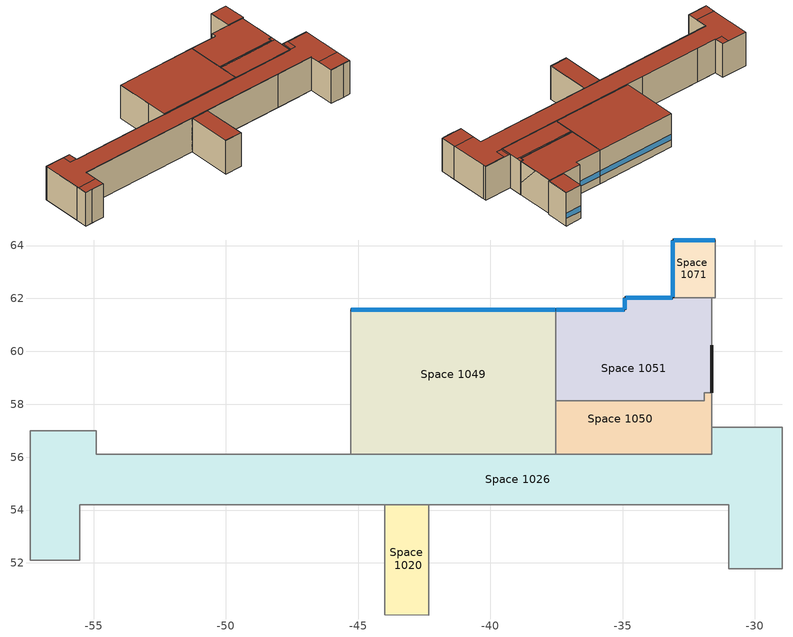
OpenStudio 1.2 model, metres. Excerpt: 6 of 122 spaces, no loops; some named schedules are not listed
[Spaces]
Space 1020
 floor ground: -42.33,54.2 -42.33,50.11 -44,50.11 -44,54.2 z3.35; -42.33,50.11 -42.33,50.03 -44,50.03 -44,50.11 z3.35
 wall to Space 1021: -42.33,50.03 -42.33,54.2 z3.35:6.71
 wall to Space 1014: -44,50.03 -42.33,50.03 z3.35:6.71
 wall to Space 1019: -44,54.2 -44,50.03 z3.35:6.71
 wall to Space 1026: -42.33,54.2 -44,54.2 z3.35:6.71
 roof outside: -42.33,50.08 -42.33,54.2 -44,54.2 -44,50.08 z6.71
Space 1026
 floor ground: -45.29,56.11 -32.64,56.11 -32.64,54.2 -45.29,54.2 z3.35; -45.29,56.11 -45.29,54.2 -53.83,54.2 -53.83,56.11 z3.35; -54.89,57 -54.89,56.11 -53.83,56.11 -53.83,54.2 -55.52,54.2 -55.52,52.11 -57.39,52.11 -57.39,57 z3.35; -28.97,57.13 -28.97,56.78 -28.97,53.56 -28.97,51.77 -30.99,51.77 -30.99,54.2 -32.64,54.2 -32.64,56.11 -31.63,56.11 -31.63,57.13 z3.35
 wall to Space 1050: -31.63,57.13 -31.63,56.11 -37.53,56.11 z3.35:6.71
 wall to Space 1057: -28.97,57.13 -31.63,57.13 z3.35:6.71
 wall to Space 1055: -28.97,56.88 -28.97,57.13 z3.35:6.71
 wall to Space 1039: -28.97,53.27 -28.97,56.88 z3.35:6.71
 wall to Space 1023: -28.97,51.77 -28.97,53.27 z3.35:6.71
 wall to Space 1018: -29.63,51.77 -28.97,51.77 z3.35:6.71
 wall to Space 1005: -30.99,51.77 -29.63,51.77 z3.35:6.71
 wall to Space 1022: -34.6,54.2 -30.99,54.2 -30.99,51.77 z3.35:6.71
 wall to Space 1021: -42.33,54.2 -34.6,54.2 z3.35:6.71
 wall to Space 1019: -55.52,52.11 -55.52,54.2 -44,54.2 z3.35:6.71
 wall to Space 1003: -56.73,52.11 -55.52,52.11 z3.35:6.71
 wall to Space 1002: -57.39,52.11 -56.73,52.11 z3.35:6.71
 wall to Space 1035: -57.39,53.18 -57.39,52.11 z3.35:6.71
 wall to Space 1038: -57.39,56.88 -57.39,53.18 z3.35:6.71
 wall to Space 1054: -54.89,57 -57.39,57 -57.39,56.88 z3.35:6.71
 wall to Space 1044: -54.89,56.11 -54.89,57 z3.35:6.71
 wall to Space 1045: -52.94,56.11 -54.89,56.11 z3.35:6.71
 wall to Space 1046: -46.91,56.11 -52.94,56.11 z3.35:6.71
 wall to Space 1047: -45.28,56.11 -46.91,56.11 z3.35:6.71
 wall to Space 1049: -37.53,56.11 -45.28,56.11 z3.35:6.71
 roof outside: -28.97,51.8 -28.97,53.32 -30.99,53.32 -30.99,51.8 z6.71; -55.53,53.05 -55.53,54.24 -30.99,54.24 -30.99,54.2 -30.99,53.32 -28.97,53.32 -28.97,57.04 -30.99,57.04 -30.99,56.15 -31.63,56.15 -31.63,56.11 -54.89,56.11 -54.89,56.15 -55.53,56.15 -55.53,57 -57.39,57 -57.39,53.05 z6.71; -55.53,52.11 -55.53,53.05 -57.39,53.05 -57.39,52.11 z6.71; -31.5,56.15 -31.5,57.13 -31.63,57.13 -31.63,56.15 z6.71; -54.89,56.15 -54.89,57 -55.53,57 -55.53,56.15 z6.71; -30.99,54.2 -30.99,54.24 -47.9,54.24 -47.9,54.2 z6.71; -55.52,52.11 -55.52,54.2 -47.9,54.2 -47.9,54.24 -55.53,54.24 -55.53,52.11 z6.71; -30.99,56.15 -30.99,57.04 -28.97,57.04 -28.97,56.93 -28.97,57.13 -31.5,57.13 -31.5,56.15 z6.71
Space 1049
 floor ground: -37.53,56.77 -37.53,56.11 -45.28,56.11 -45.28,56.77 z3.35; -37.53,61.5 -37.53,56.77 -45.28,56.77 -45.28,58.15 -45.28,61.5 z3.35; -37.53,61.57 -37.53,61.5 -45.28,61.5 -45.28,61.57 z3.35
 wall outside: -37.53,61.57 -45.28,61.57 z3.35:6.71
 wall to Space 1051: -37.53,56.11 -37.53,61.57 z3.35:6.71
 wall to Space 1048: -45.28,58.15 -45.28,56.11 z3.35:6.71
 wall to Space 1066: -45.28,61.57 -45.28,58.15 z3.35:6.71
 window: -37.55,61.57 -45.26,61.57 z4.11:4.62
 roof outside: -37.53,56.11 -37.53,56.15 -45.28,56.15 -45.28,56.11 z6.71; -37.53,56.15 -37.53,61.57 -45.28,61.57 -45.28,58.15 -45.28,56.15 z6.71
Space 1050
 floor ground: -32.64,58.13 -32.64,56.77 -37.52,56.77 -37.52,58.13 z3.35; -31.63,58.44 -31.63,56.11 -32.64,56.11 -32.64,58.13 -31.91,58.13 -31.91,58.44 z3.35; -32.64,56.77 -32.64,56.11 -37.53,56.11 -37.52,56.77 z3.35
 wall to Space 1051: -31.63,58.44 -31.91,58.44 -31.91,58.13 -37.52,58.13 -37.53,56.11 z3.35:6.71
 wall to Space 1057: -31.63,57.13 -31.63,58.44 z3.35:6.71
 roof outside: -37.52,58.01 -31.63,58.01 -31.63,58.44 -31.91,58.44 -31.91,58.13 -37.52,58.13 z6.71; -31.63,56.11 -31.63,56.15 -37.53,56.15 -37.53,56.11 z6.71; -31.63,56.15 -31.63,58.01 -37.52,58.01 -37.53,56.15 z6.71
Space 1051
 floor ground: -31.63,62.03 -31.63,61.95 -33.1,61.95 -33.1,62.03 z3.35; -33.1,62.03 -33.1,61.95 -34.91,61.95 -34.91,62.03 z3.35; -34.91,61.57 -34.91,61.5 -37.53,61.5 -37.53,61.57 z3.35; -31.63,58.44 -31.91,58.44 -31.91,58.13 -32.64,58.13 -32.64,58.44 z3.35; -31.63,61.95 -31.63,58.44 -32.64,58.44 -32.64,58.13 -37.52,58.13 -37.52,56.77 -37.53,56.77 -37.53,61.5 -34.91,61.5 -34.91,61.57 -34.91,61.95 z3.35
 wall outside: -33.1,62.03 -34.91,62.03 -34.91,61.57 -37.53,61.57 z3.35:6.71; -31.63,58.44,6.71 -31.63,58.44,4.53 -31.63,60.24,6.71
 wall to Space 1071: -31.63,62.03 -33.1,62.03 z3.35:6.71
 wall to Space 1057: -31.63,60.24,6.71 -31.63,58.44,4.53 -31.63,58.44,3.35 -31.63,62.03,3.35 -31.63,62.03,6.71
 window: -34.94,61.57 -37.5,61.57 / -33.12,62.03 -34.88,62.03 z4.11:4.63; -34.91,62.01 -34.91,61.6 z4.11:4.45
 roof outside: -37.52,58.01 -37.52,58.13 -31.91,58.13 -31.91,58.44 -31.63,58.44 -31.63,62.03 -34.91,62.03 -34.91,61.57 -37.53,61.57 -37.53,58.01 z6.71
Space 1071
 floor ground: -31.65,64.21 -31.62,62.03 -33.1,62.03 -33.1,64.21 z3.35; -31.5,64.21 -31.5,62.03 -31.62,62.03 -31.64,64.21 z3.35
 wall outside: -31.5,64.21 -33.1,64.21 -33.1,62.03 z3.35:6.71
 wall to Space 1057: -31.63,62.03 -31.5,62.03 -31.5,64.21 z3.35:6.71
 window: -31.52,64.21 -33.07,64.21 z4.11:4.63; -33.1,64.19 -33.1,62.06 z4.11:4.42
 roof outside: -31.5,62.08 -31.5,64.21 -33.1,64.21 -33.1,62.08 z6.71
[Site]
Site 1: Latitude {deg}=44.12; Longitude {deg}=-77.53; Time Zone {hr}=-5; Elevation {m}=86
[SizingPeriod:DesignDay] Barometric Pressure {Pa}=100296; Sky Clearness=0; Rain Indicator=0; Snow Indicator=0; Day of Month=21; Daylight Saving Time Indicator=0; Dry-Bulb Temperature Range Modifier Type=DefaultMultipliers
Name | Maximum Dry-Bulb Temperature {C} | Daily Dry-Bulb Temperature Range {deltaC} | Humidity Indicating Conditions at Maximum Dry-Bulb {BasedOnField A3} | Wind Speed {m/s} | Wind Direction {deg} | Month | Day Type | Humidity Indicating Type | Solar Model Indicator | ASHRAE Taub | ASHRAE Taud
Trenton Ann Clg .4% Condns DB=>MWB | 29.2 | 9.9 | 22.1 | 5.1 | 220 | 7 | SummerDesignDay | Wetbulb | ASHRAETau | 0.459 | 2.014
Trenton Ann Htg Wind 99.6% Condns WS=>MCDB | -3.4 | 0 | -3.4 | 13.4 | 50 | 1 | WinterDesignDay | Wetbulb | ASHRAEClearSky
Trenton Ann Clg .4% Condns DP=>MDB | 26 | 9.9 | 22.2 | 5.1 | 220 | 7 | SummerDesignDay | Dewpoint | ASHRAETau | 0.459 | 2.014
Trenton Ann Clg .4% Condns Enth=>MDB | 27.5 | 9.9 | 70700 | 5.1 | 220 | 7 | SummerDesignDay | Enthalpy | ASHRAETau | 0.459 | 2.014
[Building]
Secondary School: North Axis {deg}=-0; Space Type=NECB-Classroom/lecture/training; Default Construction Set=vintage 4 Set
[Construction]
000_ExtSlabCarpet_4in_ClimateZone 1-8: MAT-CC05 4 HW CONCRETE, CP02 CARPET PAD
000_Exterior Door: 000_F08 Metal surface, 000_I01 25mm insulation board
000_Exterior Window: 000_Clear 3mm, 000_Air 13mm, 000_Clear 3mm
000_Interior Ceiling: 000_M11 100mm lightweight concrete, 000_F05 Ceiling air space resistance, 000_F16 Acoustic tile
000_Interior Door; 000_Interior Partition: 000_G05 25mm wood
000_Interior Floor: 000_F16 Acoustic tile, 000_F05 Ceiling air space resistance, 000_M11 100mm lightweight concrete
000_Interior Wall: 000_G01a 19mm gypsum board, 000_F04 Wall air space resistance, 000_G01a 19mm gypsum board
000_Interior Window: 000_Clear 3mm
MNECB Ref Underground Floor 6.136: MNECB Ref Polystyrene 25mm, MNECB Ref concrete 100mm
MNECB Ref Underground Wall 9.659: MNECB Ref Polystyrene 44mm, MNECB Ref concrete 100mm
Vintage 4 Ref Deck Roof RSI 0.7: MNECB Ref Gravel 50mm, MNECB Built-up Roof 9.5mm, MNECB Ref Metal, 000 G05 25mm wood
Vintage 4 Concrete Wall RSI 0.88: MNECB Ref Brick 100mm, MNECB Ref Airspace 25mm, 000 G05 25mm wood, Mass NonRes Wall Insulation-0.93, 000_G01a 19mm gypsum board
Vintage 4 U=4.0: Vintage 4 Window
[DefaultConstructionSet]
vintage 4 Set: Default Exterior Surface Constructions=ASHRAE_90.1-2004_ClimateZone 5-6 (s_scho)_Exterior_DefSurfCons 2; Default Interior Surface Constructions=000_Interior_DefSurfCons 8; Default Ground Contact Surface Constructions=000_Ground_DefSurfCons 8; Default Exterior SubSurface Constructions=ASHRAE_90.1-2004_ClimateZone 5-6 (s_scho)_Exterior_DefSubCons 2; Default Interior SubSurface Constructions=000_Interior_DefSubCons 8; Interior Partition Construction=000_Interior Partition
[DefaultSubSurfaceConstructions] Tubular Daylight Dome Construction=000_Interior Window; Tubular Daylight Diffuser Construction=000_Interior Window
Name | Fixed Window Construction | Operable Window Construction | Door Construction | Glass Door Construction | Skylight Construction
ASHRAE_90.1-2004_ClimateZone 5-6 (s_scho)_Exterior_DefSubCons 2 | Vintage 4 U=4.0 | Vintage 4 U=4.0 | 000_Exterior Door | Vintage 4 U=4.0 | Vintage 4 U=4.0
000_Interior_DefSubCons 8 | 000_Interior Window | 000_Interior Window | 000_Interior Door | 000_Exterior Window | 000_Exterior Window
[DefaultSurfaceConstructions]
Name | Floor Construction | Wall Construction | Roof Ceiling Construction
ASHRAE_90.1-2004_ClimateZone 5-6 (s_scho)_Exterior_DefSurfCons 2 | 000_ExtSlabCarpet_4in_ClimateZone 1-8 | Vintage 4 Concrete Wall RSI 0.88 | Vintage 4 Ref Deck Roof RSI 0.7
000_Interior_DefSurfCons 8 | 000_Interior Floor | 000_Interior Wall | 000_Interior Ceiling
000_Ground_DefSurfCons 8 | MNECB Ref Underground Floor 6.136 | MNECB Ref Underground Wall 9.659 | 000_ExtSlabCarpet_4in_ClimateZone 1-8
[Material]
Name | Roughness | Thickness | Conductivity | Density | Specific Heat | Thermal Absorptance | Solar Absorptance | Visible Absorptance
000_F08 Metal surface | Smooth | 0.0008 | 45.28 | 7824 | 500
000_F16 Acoustic tile | MediumSmooth | 0.0191 | 0.06 | 368 | 590
000_G01a 19mm gypsum board | MediumSmooth | 0.019 | 0.16 | 800 | 1090
000_G05 25mm wood; 000 G05 25mm wood | MediumSmooth | 0.0254 | 0.15 | 608 | 1630
000_I01 25mm insulation board | MediumRough | 0.0254 | 0.03 | 43 | 1210
000_M11 100mm lightweight concrete | MediumRough | 0.1016 | 0.53 | 1280 | 840
MAT-CC05 4 HW CONCRETE | Rough | 0.1016 | 1.311 | 2240 | 836.8 | 0.9 | 0.7 | 0.7
Mass NonRes Wall Insulation-0.93 | MediumRough | 0.0248085 | 0.049 | 265 | 836.8 | 0.9 | 0.7 | 0.7
MNECB Built-up Roof 9.5mm | VeryRough | 0.0095 | 0.1634 | 1121.29 | 1465.048 | 0.9 | 0.7 | 0.7
MNECB Ref Gravel 50mm | VeryRough | 0.0508 | 1.80282 | 1601.794 | 837.17 | 0.9 | 0.7 | 0.7
MNECB Ref Polystyrene 25mm | MediumRough | 0.02487 | 0.02885 | 28.832 | 1213.897
MNECB Ref Polystyrene 44mm | MediumRough | 0.04398 | 0.02885 | 28.832 | 1213.897
MNECB Ref concrete 100mm | MediumRough | 0.1016 | 1.80282 | 2242.512 | 837.17
MNECB Ref Metal | Smooth | 0.0015 | 62.7066 | 7832.773 | 502.302 | 0.9 | 0.2 | 0.2
MNECB Ref Brick 100mm | MediumRough | 0.1016 | 1.311 | 2082.332 | 795.312
[Material:AirGap]
Name | Thermal Resistance
000_F04 Wall air space resistance | 0.15
000_F05 Ceiling air space resistance | 0.18
MNECB Ref Airspace 25mm | 0.1717
[Material:NoMass]
CP02 CARPET PAD: Roughness=VeryRough; Thermal Resistance=0.2165; Thermal Absorptance=0.9; Solar Absorptance=0.7; Visible Absorptance=0.8
[WindowMaterial:Gas]
000_Air 13mm: Gas Type=Air; Thickness=0.0127
[WindowMaterial:Glazing]
000_Clear 3mm: Optical Data Type=SpectralAverage; Thickness=0.003; Solar Transmittance at Normal Incidence=0.837; Front Side Solar Reflectance at Normal Incidence=0.075; Back Side Solar Reflectance at Normal Incidence=0.075; Visible Transmittance at Normal Incidence=0.898; Front Side Visible Reflectance at Normal Incidence=0.081; Back Side Visible Reflectance at Normal Incidence=0.081; Infrared Transmittance at Normal Incidence=0; Front Side Infrared Hemispherical Emissivity=0.84; Back Side Infrared Hemispherical Emissivity=0.84; Conductivity=0.9
[WindowMaterial:SimpleGlazingSystem]
Vintage 4 Window: U-Factor {W/m2-K}=4; Solar Heat Gain Coefficient=0.5; Visible Transmittance=0.21
[DefaultScheduleSet] People Activity Level Schedule=SecondarySchool_Activity
Name | Hours of Operation Schedule | Number of People Schedule | Lighting Schedule | Electric Equipment Schedule | Hot Water Equipment Schedule | Other Equipment Schedule
NECB-D | NECB-D-Fan | NECB-D-Occ | NECB-D-Ltg | NECB-D-Equ | NECB-D-HW | NECB-D-Proc
NECB-A | NECB-A-Fan | NECB-A-Occ | NECB-A-Ltg | NECB-A-Equ | NECB-A-HW | NECB-A-Proc
[DesignSpecification:OutdoorAir]
Name | Outdoor Air Flow per Person {m3/s-person} | Outdoor Air Flow per Floor Area {m3/s-m2}
NECB-Classroom/lecture/training-D-oa | 0 | 0.00278292
NECB-Electrical/Mechanical-*-oa; NECB-Corr. < 2.4m wide-*-oa; NECB-Washroom-*-oa |  | 0.000304977
NECB-Lobby - other-C-oa |  | 0.0041172
NECB-Office - enclosed-A-oa |  | 0.000432051
[ElectricEquipment]
Name | Electric Equipment Definition | Space or SpaceType
NECB-Classroom/lecture/training-sched-D-elec | NECB-Classroom/lecture/training-sched-D-elec_def | NECB-Classroom/lecture/training
NECB-Electrical/Mechanical-sched-*-elec | NECB-Electrical/Mechanical-sched-*-elec_def | NECB-Electrical/Mechanical
NECB-Corr. < 2.4m wide-sched-*-elec | NECB-Corr. < 2.4m wide-sched-*-elec_def | NECB-Corr. < 2.4m wide
NECB-Lobby - other-sched-C-elec | NECB-Lobby - other-sched-C-elec_def | NECB-Lobby - other
NECB-Washroom-sched-*-elec | NECB-Washroom-sched-*-elec_def | NECB-Washroom
NECB-Office - enclosed-sched-A-elec | NECB-Office - enclosed-sched-A-elec_def | NECB-Office - enclosed
[ElectricEquipment:Definition] Design Level Calculation Method=Watts/Area
Name | Watts per Space Floor Area {W/m2}
NECB-Classroom/lecture/training-sched-D-elec_def | 5
NECB-Electrical/Mechanical-sched-*-elec_def; NECB-Lobby - other-sched-C-elec_def; NECB-Washroom-sched-*-elec_def | 1
NECB-Corr. < 2.4m wide-sched-*-elec_def | 0
NECB-Office - enclosed-sched-A-elec_def | 7.5
[Lights]
Name | Lights Definition | Space or SpaceType
NECB-Classroom/lecture/training-sched-D-lights | NECB-Classroom/lecture/training-sched-D-lights_def | NECB-Classroom/lecture/training
NECB-Electrical/Mechanical-sched-*-lights | NECB-Electrical/Mechanical-sched-*-lights_def | NECB-Electrical/Mechanical
NECB-Corr. < 2.4m wide-sched-*-lights | NECB-Corr. < 2.4m wide-sched-*-lights_def | NECB-Corr. < 2.4m wide
NECB-Lobby - other-sched-C-lights | NECB-Lobby - other-sched-C-lights_def | NECB-Lobby - other
NECB-Washroom-sched-*-lights | NECB-Washroom-sched-*-lights_def | NECB-Washroom
NECB-Office - enclosed-sched-A-lights | NECB-Office - enclosed-sched-A-lights_def | NECB-Office - enclosed
[Lights:Definition] Design Level Calculation Method=Watts/Area
Name | Watts per Space Floor Area {W/m2}
NECB-Classroom/lecture/training-sched-D-lights_def; NECB-Electrical/Mechanical-sched-*-lights_def | 13.3
NECB-Corr. < 2.4m wide-sched-*-lights_def | 8.4
NECB-Lobby - other-sched-C-lights_def | 9.7
NECB-Washroom-sched-*-lights_def | 10.5
NECB-Office - enclosed-sched-A-lights_def | 11.9
[People]
Name | People Definition | Space or SpaceType
NECB-Classroom/lecture/training-sched-D-people | NECB-Classroom/lecture/training-sched-D-people_def | NECB-Classroom/lecture/training
NECB-Electrical/Mechanical-sched-*-people | NECB-Electrical/Mechanical-sched-*-people_def | NECB-Electrical/Mechanical
NECB-Corr. < 2.4m wide-sched-*-people | NECB-Corr. < 2.4m wide-sched-*-people_def | NECB-Corr. < 2.4m wide
NECB-Lobby - other-sched-C-people | NECB-Lobby - other-sched-C-people_def | NECB-Lobby - other
NECB-Washroom-sched-*-people | NECB-Washroom-sched-*-people_def | NECB-Washroom
NECB-Office - enclosed-sched-A-people | NECB-Office - enclosed-sched-A-people_def | NECB-Office - enclosed
[People:Definition] Number of People Calculation Method=Area/Person; Fraction Radiant=0.3
Name | Space Floor Area per Person {m2/person}
NECB-Classroom/lecture/training-sched-D-people_def | 7.5
NECB-Electrical/Mechanical-sched-*-people_def | 200
NECB-Corr. < 2.4m wide-sched-*-people_def | 100
NECB-Lobby - other-sched-C-people_def | 10
NECB-Washroom-sched-*-people_def | 30
NECB-Office - enclosed-sched-A-people_def | 20
[SpaceInfiltration:DesignFlowRate] Schedule=Always_On; Design Flow Rate Calculation Method=Flow/ExteriorWallArea; Design Flow Rate {m3/s}=0; Flow per Exterior Surface Area {m3/s-m2}=0.0007
Name | Space or SpaceType
Space Infiltration Design Flow Rate 1 | NECB-Classroom/lecture/training
Space Infiltration Design Flow Rate 3 | NECB-Corr. < 2.4m wide
Space Infiltration Design Flow Rate 4 | NECB-Electrical/Mechanical
Space Infiltration Design Flow Rate 5 | NECB-Lobby - other
Space Infiltration Design Flow Rate 6 | NECB-Office - enclosed
Space Infiltration Design Flow Rate 8 | NECB-Washroom
[SpaceType]
Name | Default Construction Set | Default Schedule Set | Design Specification Outdoor Air Object
NECB-Classroom/lecture/training | vintage 4 Set | NECB-D | NECB-Classroom/lecture/training-D-oa
NECB-Electrical/Mechanical | vintage 4 Set | NECB-D | NECB-Electrical/Mechanical-*-oa
NECB-Corr. < 2.4m wide | vintage 4 Set | NECB-D | NECB-Corr. < 2.4m wide-*-oa
NECB-Lobby - other | vintage 4 Set | NECB-D | NECB-Lobby - other-C-oa
NECB-Washroom |  | NECB-D | NECB-Washroom-*-oa
NECB-Office - enclosed | vintage 4 Set | NECB-A | NECB-Office - enclosed-A-oa
[ThermostatSetpoint:DualSetpoint]
SecondarySchool_Thermostat: Heating Setpoint Temperature Schedule=NECB-D-Htg 1; Cooling Setpoint Temperature Schedule=NECB-D-Clg
[BuildingStory]
Building Story 2
[Space] Default Construction Set=vintage 4 Set; Building Story=Building Story 2
Name | Space Type | Thermal Zone
Space 1020 | NECB-Corr. < 2.4m wide | First- South Exterior Zone
Space 1026 | NECB-Corr. < 2.4m wide | First- Core Interior Zone
Space 1049 | NECB-Office - enclosed | First- North Zone
Space 1050 | NECB-Electrical/Mechanical | First- North Zone
Space 1051 | NECB-Washroom | First- North Zone
Space 1071 | NECB-Lobby - other | First- North Zone
[ThermalZone] Thermostat=SecondarySchool_Thermostat; Use Ideal Air Loads=No
First- North Zone; First- South Exterior Zone; First- Core Interior Zone
[HotWaterEquipment]
Name | Hot Water Equipment Definition | Space or SpaceType
NECB-Classroom/lecture/training-sched-D-hw | NECB-Classroom/lecture/training-sched-D-hw_def | NECB-Classroom/lecture/training
NECB-Electrical/Mechanical-sched-*-hw | NECB-Electrical/Mechanical-sched-*-hw_def | NECB-Electrical/Mechanical
NECB-Corr. < 2.4m wide-sched-*-hw | NECB-Corr. < 2.4m wide-sched-*-hw_def | NECB-Corr. < 2.4m wide
NECB-Lobby - other-sched-C-hw | NECB-Lobby - other-sched-C-hw_def | NECB-Lobby - other
NECB-Washroom-sched-*-hw; Hot Water Equipment 2; Hot Water Equipment 3; Hot Water Equipment 7 | NECB-Washroom-sched-*-hw_def | NECB-Washroom
NECB-Office - enclosed-sched-A-hw | NECB-Office - enclosed-sched-A-hw_def | NECB-Office - enclosed
[HotWaterEquipment:Definition] Design Level Calculation Method=Watts/Area
Name | Watts per Space Floor Area {W/m2}
NECB-Classroom/lecture/training-sched-D-hw_def | 65
NECB-Electrical/Mechanical-sched-*-hw_def; NECB-Corr. < 2.4m wide-sched-*-hw_def; NECB-Lobby - other-sched-C-hw_def; NECB-Washroom-sched-*-hw_def | 0
NECB-Office - enclosed-sched-A-hw_def | 90
[Schedule:Ruleset]
Always_On: Default Day Schedule=Always_On Default Schedule; Summer Design Day Schedule=Always_On Summer Design Day; Winter Design Day Schedule=Always_On Winter Design Day
SecondarySchool_Activity: Default Day Schedule=SecondarySchool_Activity Default Schedule; Summer Design Day Schedule=SecondarySchool_Activity Summer Design Day; Winter Design Day Schedule=SecondarySchool_Activity Winter Design Day
NECB-D-Fan: Default Day Schedule=Schedule Day 28
NECB-D-Occ: Default Day Schedule=Schedule Day 25
NECB-D-Ltg: Default Day Schedule=Schedule Day 26
NECB-D-Equ: Default Day Schedule=Schedule Day 27
NECB-D-HW: Default Day Schedule=Schedule Day 32
NECB-D-Proc: Default Day Schedule=Schedule Day 29
NECB-A-Fan: Default Day Schedule=Schedule Day 4
NECB-A-Occ: Default Day Schedule=Schedule Day 1
NECB-A-Ltg: Default Day Schedule=Schedule Day 2
NECB-A-Equ: Default Day Schedule=Schedule Day 3
NECB-A-HW: Default Day Schedule=Schedule Day 8
NECB-A-Proc: Default Day Schedule=Schedule Day 5
NECB-D-Clg: Default Day Schedule=Schedule Day 30
NECB-D-Htg 1: Default Day Schedule=Schedule Day 33
[Schedule:Day]
SecondarySchool_Activity Default Schedule: 7, 0, 71.4704, 24, 0, 71.4704
SecondarySchool_Activity Winter Design Day; SecondarySchool_Activity Summer Design Day: 24, 0, 120
Schedule Day 4; Schedule Day 1; Schedule Day 2: 24, 0, 0
[Schedule:Rule] Date Specification Type=DateRange; Start Month=1; Start Day=1; End Month=12; End Day=31
Name | Schedule Ruleset | Rule Order | Day Schedule | Apply Sunday | Apply Monday | Apply Tuesday | Apply Wednesday | Apply Thursday | Apply Friday | Apply Saturday
SecondarySchool_Activity Rule 1 | SecondarySchool_Activity | 0 | SecondarySchool_Activity Rule 1 Day Schedule | Yes | Yes | Yes | Yes | Yes | Yes | Yes
sunNECB-A-Fanrule | NECB-A-Fan | 0 | sunNECB-A-Fan 1 | Yes | No | No | No | No | No | No
satNECB-A-Fanrule | NECB-A-Fan | 1 | satNECB-A-Fan 1 | No | No | No | No | No | No | Yes
wkdNECB-A-Fan rule | NECB-A-Fan | 2 | wkdNECB-A-Fan 1 | No | Yes | Yes | Yes | Yes | Yes | No
sunNECB-A-Occrule | NECB-A-Occ | 0 | sunNECB-A-Occ 1 | Yes | No | No | No | No | No | No
satNECB-A-Occrule | NECB-A-Occ | 1 | satNECB-A-Occ 1 | No | No | No | No | No | No | Yes
wkdNECB-A-Occ rule | NECB-A-Occ | 2 | wkdNECB-A-Occ 1 | No | Yes | Yes | Yes | Yes | Yes | No
sunNECB-A-Ltgrule | NECB-A-Ltg | 0 | sunNECB-A-Ltg 1 | Yes | No | No | No | No | No | No
satNECB-A-Ltgrule | NECB-A-Ltg | 1 | satNECB-A-Ltg 1 | No | No | No | No | No | No | Yes
